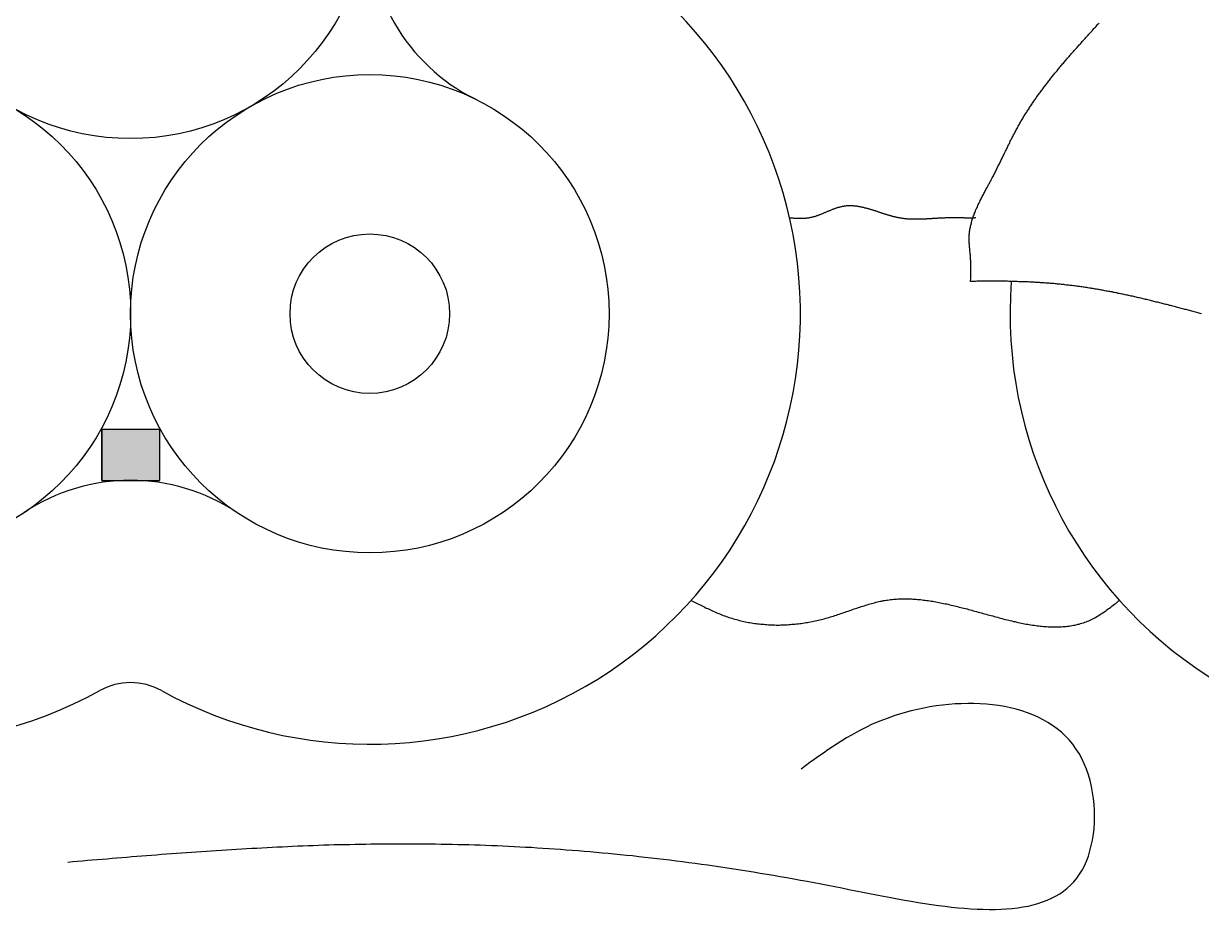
# Model space of a CAD drawing. Extents: x 443 to 1217, y -1921 to -677.
# Drawn here: x 685.7 to 697.69, y -760.55 to -751.54 of the extents above; entities that cross this region are included whole.
import ezdxf

# ---------------------------------------------------------------- set-up
doc = ezdxf.new("R2010")
doc.units = 0
doc.header["$MEASUREMENT"] = 0
for name, color, linetype in [('1', 7, 'CONTINUOUS'), ('3', 8, 'CONTINUOUS'), ('5', 7, 'CONTINUOUS')]:
    doc.layers.add(name, color=color, linetype=linetype)

msp = doc.modelspace()

# ---------------------------------------------------------------- linework, layer by layer
at = {"layer": '1', "color": 7}
for p, q in [((693.962, -753.417), (693.968, -753.415)), ((693.968, -753.415), (693.974, -753.413)), ((693.974, -753.413), (693.981, -753.411)), ((693.981, -753.411), (693.987, -753.409)), ((693.987, -753.409), (693.994, -753.406)), ((693.994, -753.406), (693.999, -753.404)), ((693.999, -753.404), (694.006, -753.403)), ((694.006, -753.403), (694.013, -753.401)), ((694.013, -753.401), (694.019, -753.4)), ((694.019, -753.4), (694.026, -753.398)), ((694.026, -753.398), (694.031, -753.397)), ((694.031, -753.397), (694.038, -753.395)), ((694.038, -753.395), (694.044, -753.394)), ((694.044, -753.394), (694.051, -753.393)), ((694.051, -753.393), (694.057, -753.392)), ((694.057, -753.392), (694.063, -753.391)), ((694.063, -753.391), (694.069, -753.39)), ((694.069, -753.39), (694.076, -753.39)), ((694.076, -753.39), (694.082, -753.389)), ((694.082, -753.389), (694.089, -753.389)), ((694.089, -753.389), (694.095, -753.388)), ((694.095, -753.388), (694.102, -753.388)), ((694.102, -753.388), (694.108, -753.388)), ((694.108, -753.388), (694.114, -753.388)), ((694.114, -753.388), (694.12, -753.388)), ((694.12, -753.388), (694.127, -753.388)), ((694.127, -753.388), (694.133, -753.389)), ((694.133, -753.389), (694.14, -753.389)), ((694.14, -753.389), (694.147, -753.389)), ((694.147, -753.389), (694.153, -753.39)), ((694.153, -753.39), (694.16, -753.39)), ((694.16, -753.39), (694.166, -753.391)), ((694.166, -753.391), (694.173, -753.392)), ((694.173, -753.392), (694.179, -753.392)), ((694.179, -753.392), (694.186, -753.393)), ((694.186, -753.393), (694.192, -753.394)), ((694.192, -753.394), (694.198, -753.395)), ((694.198, -753.395), (694.204, -753.397)), ((694.204, -753.397), (694.211, -753.398)), ((694.211, -753.398), (694.217, -753.399)), ((694.217, -753.399), (694.224, -753.4)), ((694.224, -753.4), (694.23, -753.402)), ((694.23, -753.402), (694.237, -753.403)), ((694.237, -753.403), (694.244, -753.404)), ((694.244, -753.404), (694.25, -753.406)), ((694.25, -753.406), (694.257, -753.407)), ((694.257, -753.407), (694.263, -753.41)), ((694.263, -753.41), (694.27, -753.411)), ((694.27, -753.411), (694.276, -753.413)), ((694.276, -753.413), (694.283, -753.414)), ((694.283, -753.414), (694.289, -753.416)), ((694.289, -753.416), (694.296, -753.418)), ((693.499, -753.512), (693.506, -753.512)), ((693.506, -753.512), (693.513, -753.513)), ((693.513, -753.513), (693.52, -753.513)), ((693.52, -753.513), (693.526, -753.514)), ((693.526, -753.514), (693.533, -753.514)), ((693.533, -753.514), (693.541, -753.515)), ((693.541, -753.515), (693.547, -753.515)), ((693.547, -753.515), (693.554, -753.515)), ((693.554, -753.515), (693.56, -753.516)), ((693.56, -753.516), (693.567, -753.516)), ((693.567, -753.516), (693.574, -753.516)), ((693.574, -753.516), (693.581, -753.518)), ((693.581, -753.518), (693.587, -753.518)), ((693.587, -753.518), (693.594, -753.518)), ((693.594, -753.518), (693.601, -753.518)), ((693.601, -753.518), (693.607, -753.518)), ((693.607, -753.518), (693.615, -753.518)), ((693.615, -753.518), (693.621, -753.518)), ((693.621, -753.518), (693.628, -753.518)), ((693.628, -753.518), (693.634, -753.518)), ((693.634, -753.518), (693.641, -753.518)), ((693.641, -753.518), (693.647, -753.516)), ((693.647, -753.516), (693.654, -753.516)), ((693.654, -753.516), (693.662, -753.516)), ((693.662, -753.516), (693.668, -753.515)), ((693.668, -753.515), (693.675, -753.514)), ((693.675, -753.514), (693.681, -753.514)), ((693.681, -753.514), (693.688, -753.513)), ((693.688, -753.513), (693.694, -753.512)), ((693.694, -753.512), (693.701, -753.511)), ((693.701, -753.511), (693.707, -753.51)), ((693.707, -753.51), (693.714, -753.508)), ((693.714, -753.508), (693.72, -753.507)), ((693.72, -753.507), (693.727, -753.506)), ((693.727, -753.506), (693.734, -753.503)), ((693.734, -753.503), (693.74, -753.502)), ((693.74, -753.502), (693.747, -753.5)), ((693.747, -753.5), (693.753, -753.498)), ((693.753, -753.498), (693.759, -753.496)), ((693.759, -753.496), (693.765, -753.495)), ((693.765, -753.495), (693.772, -753.492)), ((693.772, -753.492), (693.778, -753.49)), ((693.778, -753.49), (693.785, -753.488)), ((693.785, -753.488), (693.791, -753.485)), ((693.791, -753.485), (693.798, -753.483)), ((693.798, -753.483), (693.804, -753.481)), ((693.804, -753.481), (693.811, -753.478)), ((693.811, -753.478), (693.816, -753.476)), ((693.816, -753.476), (693.823, -753.473)), ((693.823, -753.473), (693.829, -753.471)), ((693.829, -753.471), (693.836, -753.469)), ((693.836, -753.469), (693.843, -753.465)), ((693.843, -753.465), (693.848, -753.463)), ((693.848, -753.463), (693.854, -753.46)), ((693.854, -753.46), (693.861, -753.458)), ((693.861, -753.458), (693.868, -753.454)), ((693.868, -753.454), (693.874, -753.452)), ((693.874, -753.452), (693.88, -753.45)), ((693.88, -753.45), (693.886, -753.447)), ((693.886, -753.447), (693.893, -753.445)), ((693.893, -753.445), (693.899, -753.441)), ((693.899, -753.441), (693.906, -753.439)), ((693.906, -753.439), (693.911, -753.437)), ((693.911, -753.437), (693.918, -753.434)), ((693.918, -753.434), (693.924, -753.431)), ((693.924, -753.431), (693.931, -753.429)), ((693.931, -753.429), (693.937, -753.426)), ((693.937, -753.426), (693.943, -753.424)), ((693.943, -753.424), (693.949, -753.422)), ((693.949, -753.422), (693.956, -753.419)), ((693.956, -753.419), (693.962, -753.417)), ((694.296, -753.418), (694.302, -753.419)), ((694.302, -753.419), (694.309, -753.422)), ((694.309, -753.422), (694.315, -753.424)), ((694.315, -753.424), (694.322, -753.426)), ((694.322, -753.426), (694.33, -753.428)), ((694.33, -753.428), (694.336, -753.43)), ((694.336, -753.43), (694.343, -753.431)), ((694.343, -753.431), (694.349, -753.434)), ((694.349, -753.434), (694.356, -753.436)), ((694.356, -753.436), (694.362, -753.438)), ((694.362, -753.438), (694.369, -753.44)), ((694.369, -753.44), (694.375, -753.442)), ((694.375, -753.442), (694.382, -753.445)), ((694.382, -753.445), (694.389, -753.447)), ((694.389, -753.447), (694.395, -753.449)), ((694.395, -753.449), (694.402, -753.451)), ((694.402, -753.451), (694.408, -753.453)), ((694.408, -753.453), (694.415, -753.455)), ((694.415, -753.455), (694.421, -753.458)), ((694.421, -753.458), (694.429, -753.46)), ((694.429, -753.46), (694.435, -753.462)), ((694.435, -753.462), (694.442, -753.464)), ((694.442, -753.464), (694.448, -753.466)), ((694.448, -753.466), (694.455, -753.469)), ((694.455, -753.469), (694.462, -753.471)), ((694.462, -753.471), (694.468, -753.473)), ((694.468, -753.473), (694.475, -753.475)), ((694.475, -753.475), (694.481, -753.477)), ((694.481, -753.477), (694.488, -753.479)), ((694.488, -753.479), (694.495, -753.482)), ((694.495, -753.482), (694.502, -753.483)), ((694.502, -753.483), (694.508, -753.485)), ((694.508, -753.485), (694.515, -753.487)), ((694.515, -753.487), (694.521, -753.489)), ((694.521, -753.489), (694.528, -753.491)), ((694.528, -753.491), (694.535, -753.492)), ((694.535, -753.492), (694.541, -753.495)), ((694.541, -753.495), (694.549, -753.497)), ((694.549, -753.497), (694.555, -753.498)), ((694.555, -753.498), (694.562, -753.5)), ((694.562, -753.5), (694.568, -753.501)), ((694.568, -753.501), (694.575, -753.503)), ((694.575, -753.503), (694.581, -753.504)), ((694.581, -753.504), (694.588, -753.506)), ((694.588, -753.506), (694.594, -753.508)), ((694.594, -753.508), (694.602, -753.509)), ((694.602, -753.509), (694.609, -753.51)), ((694.609, -753.51), (694.615, -753.511)), ((694.615, -753.511), (694.622, -753.512)), ((694.622, -753.512), (694.628, -753.513)), ((694.628, -753.513), (694.635, -753.514)), ((694.635, -753.514), (694.641, -753.515)), ((694.641, -753.515), (694.649, -753.516)), ((694.649, -753.516), (694.656, -753.518)), ((694.656, -753.518), (694.662, -753.519)), ((694.662, -753.519), (694.669, -753.519)), ((694.669, -753.519), (694.675, -753.52)), ((694.675, -753.52), (694.682, -753.521)), ((694.682, -753.521), (694.688, -753.521)), ((694.688, -753.521), (694.696, -753.522)), ((694.696, -753.522), (694.702, -753.522)), ((694.702, -753.522), (694.709, -753.523)), ((694.709, -753.523), (694.715, -753.523)), ((694.715, -753.523), (694.722, -753.523)), ((694.722, -753.523), (694.729, -753.524)), ((694.729, -753.524), (694.736, -753.524)), ((694.736, -753.524), (694.743, -753.524)), ((694.743, -753.524), (694.749, -753.524)), ((694.749, -753.524), (694.756, -753.525)), ((694.756, -753.525), (694.762, -753.525)), ((694.762, -753.525), (694.769, -753.525)), ((694.769, -753.525), (694.775, -753.525)), ((694.775, -753.525), (694.783, -753.525)), ((694.783, -753.525), (694.79, -753.525)), ((694.79, -753.525), (694.796, -753.525)), ((694.796, -753.525), (694.803, -753.525)), ((694.803, -753.525), (694.809, -753.525)), ((694.809, -753.525), (694.816, -753.524)), ((694.816, -753.524), (694.823, -753.524)), ((694.823, -753.524), (694.83, -753.524)), ((694.83, -753.524), (694.836, -753.524)), ((694.836, -753.524), (694.843, -753.524)), ((694.843, -753.524), (694.85, -753.524)), ((694.85, -753.524), (694.856, -753.523)), ((694.856, -753.523), (694.863, -753.523)), ((694.863, -753.523), (694.87, -753.523)), ((694.87, -753.523), (694.877, -753.522)), ((694.877, -753.522), (694.883, -753.522)), ((694.883, -753.522), (694.89, -753.522)), ((694.89, -753.522), (694.896, -753.522)), ((694.896, -753.522), (694.903, -753.521)), ((694.903, -753.521), (694.911, -753.521)), ((694.911, -753.521), (694.917, -753.52)), ((694.917, -753.52), (694.924, -753.52)), ((694.924, -753.52), (694.93, -753.52)), ((694.93, -753.52), (694.937, -753.519)), ((694.937, -753.519), (694.943, -753.519)), ((694.943, -753.519), (694.951, -753.519)), ((694.951, -753.519), (694.957, -753.518)), ((694.957, -753.518), (694.964, -753.518)), ((694.964, -753.518), (694.97, -753.516)), ((694.97, -753.516), (694.977, -753.516)), ((694.977, -753.516), (694.984, -753.516)), ((694.984, -753.516), (694.991, -753.515)), ((694.991, -753.515), (694.998, -753.515)), ((694.998, -753.515), (695.004, -753.515)), ((695.004, -753.515), (695.011, -753.514)), ((695.011, -753.514), (695.017, -753.514)), ((695.017, -753.514), (695.024, -753.514)), ((695.024, -753.514), (695.032, -753.513)), ((695.032, -753.513), (695.038, -753.513)), ((695.038, -753.513), (695.045, -753.513)), ((695.045, -753.513), (695.051, -753.512)), ((695.051, -753.512), (695.058, -753.512)), ((695.058, -753.512), (695.064, -753.512)), ((695.064, -753.512), (695.071, -753.512)), ((695.071, -753.512), (695.078, -753.512)), ((695.078, -753.512), (695.085, -753.511)), ((695.085, -753.511), (695.091, -753.511)), ((695.091, -753.511), (695.098, -753.511)), ((695.098, -753.511), (695.105, -753.511)), ((695.105, -753.511), (695.111, -753.511)), ((695.111, -753.511), (695.119, -753.511)), ((695.119, -753.511), (695.125, -753.511)), ((695.125, -753.511), (695.132, -753.511)), ((695.132, -753.511), (695.138, -753.511)), ((695.138, -753.511), (695.145, -753.511)), ((695.145, -753.511), (695.151, -753.511)), ((695.151, -753.511), (695.159, -753.511)), ((695.159, -753.511), (695.166, -753.511)), ((695.166, -753.511), (695.172, -753.511)), ((695.172, -753.511), (695.179, -753.511)), ((695.179, -753.511), (695.185, -753.511)), ((695.185, -753.511), (695.192, -753.511)), ((695.192, -753.511), (695.198, -753.511)), ((695.198, -753.511), (695.206, -753.511)), ((695.206, -753.511), (695.212, -753.511)), ((695.212, -753.511), (695.219, -753.511)), ((695.219, -753.511), (695.225, -753.511)), ((695.225, -753.511), (695.232, -753.511)), ((695.232, -753.511), (695.239, -753.511)), ((695.239, -753.511), (695.246, -753.511)), ((695.246, -753.511), (695.253, -753.511)), ((695.253, -753.511), (695.259, -753.511)), ((695.259, -753.511), (695.266, -753.511)), ((695.266, -753.511), (695.272, -753.511)), ((695.272, -753.511), (695.279, -753.512)), ((695.279, -753.512), (695.287, -753.512)), ((695.287, -753.512), (695.293, -753.512)), ((695.293, -753.512), (695.3, -753.512)), ((695.3, -753.512), (695.306, -753.512)), ((695.306, -753.512), (695.313, -753.512)), ((695.313, -753.512), (695.319, -753.512)), ((695.319, -753.512), (695.326, -753.512)), ((695.326, -753.512), (695.333, -753.512)), ((695.333, -753.512), (695.34, -753.512)), ((695.34, -753.512), (695.346, -753.512)), ((695.346, -753.512), (695.353, -753.512)), ((695.353, -753.512), (695.36, -753.512)), ((695.36, -753.512), (695.366, -753.512)), ((695.366, -753.512), (695.374, -753.512)), ((695.374, -753.512), (695.38, -753.512)), ((695.38, -753.512), (695.387, -753.511)), ((695.387, -753.511), (695.393, -753.511)), ((692.498, -757.407), (692.511, -757.415)), ((692.511, -757.415), (692.525, -757.421)), ((692.525, -757.421), (692.539, -757.429)), ((692.539, -757.429), (692.553, -757.435)), ((692.553, -757.435), (692.567, -757.443)), ((692.567, -757.443), (692.582, -757.45)), ((692.582, -757.45), (692.596, -757.457)), ((692.596, -757.457), (692.61, -757.464)), ((692.61, -757.464), (692.624, -757.471)), ((692.624, -757.471), (692.637, -757.478)), ((692.637, -757.478), (692.651, -757.485)), ((692.651, -757.485), (692.666, -757.491)), ((692.666, -757.491), (692.68, -757.498)), ((694.155, -757.495), (694.171, -757.491)), ((694.171, -757.491), (694.185, -757.486)), ((694.185, -757.486), (694.2, -757.48)), ((694.2, -757.48), (694.214, -757.476)), ((694.214, -757.476), (694.229, -757.47)), ((694.229, -757.47), (694.245, -757.466)), ((694.245, -757.466), (694.259, -757.462)), ((694.259, -757.462), (694.274, -757.456)), ((694.274, -757.456), (694.289, -757.452)), ((694.289, -757.452), (694.304, -757.447)), ((694.304, -757.447), (694.319, -757.443)), ((694.319, -757.443), (694.333, -757.439)), ((694.333, -757.439), (694.348, -757.435)), ((694.348, -757.435), (694.363, -757.431)), ((694.363, -757.431), (694.378, -757.427)), ((694.378, -757.427), (694.393, -757.423)), ((694.393, -757.423), (694.408, -757.42)), ((694.408, -757.42), (694.422, -757.417)), ((694.422, -757.417), (694.438, -757.414)), ((694.438, -757.414), (694.453, -757.41)), ((694.453, -757.41), (694.467, -757.408)), ((694.467, -757.408), (694.482, -757.406)), ((694.482, -757.406), (694.497, -757.404)), ((694.497, -757.404), (694.513, -757.402)), ((694.513, -757.402), (694.527, -757.4)), ((694.527, -757.4), (694.542, -757.397)), ((694.542, -757.397), (694.557, -757.396)), ((694.557, -757.396), (694.573, -757.395)), ((694.573, -757.395), (694.588, -757.394)), ((694.588, -757.394), (694.603, -757.393)), ((694.603, -757.393), (694.617, -757.392)), ((694.617, -757.392), (694.633, -757.392)), ((694.633, -757.392), (694.648, -757.392)), ((694.648, -757.392), (694.663, -757.391)), ((694.663, -757.391), (694.678, -757.391)), ((694.678, -757.391), (694.694, -757.392)), ((694.694, -757.392), (694.709, -757.392)), ((694.709, -757.392), (694.724, -757.392)), ((694.724, -757.392), (694.739, -757.393)), ((694.739, -757.393), (694.755, -757.394)), ((694.755, -757.394), (694.77, -757.395)), ((694.77, -757.395), (694.786, -757.396)), ((694.786, -757.396), (694.802, -757.397)), ((694.802, -757.397), (694.817, -757.398)), ((694.817, -757.398), (694.832, -757.4)), ((694.832, -757.4), (694.847, -757.402)), ((694.847, -757.402), (694.863, -757.404)), ((694.863, -757.404), (694.879, -757.405)), ((694.879, -757.405), (694.894, -757.407)), ((694.894, -757.407), (694.909, -757.409)), ((694.909, -757.409), (694.925, -757.412)), ((694.925, -757.412), (694.941, -757.415)), ((694.941, -757.415), (694.956, -757.417)), ((694.956, -757.417), (694.972, -757.419)), ((694.972, -757.419), (694.988, -757.422)), ((694.988, -757.422), (695.003, -757.425)), ((695.003, -757.425), (695.018, -757.428)), ((695.018, -757.428), (695.035, -757.431)), ((695.035, -757.431), (695.05, -757.434)), ((695.05, -757.434), (695.066, -757.438)), ((695.066, -757.438), (695.082, -757.441)), ((695.082, -757.441), (695.098, -757.444)), ((695.098, -757.444), (695.113, -757.447)), ((695.113, -757.447), (695.13, -757.452)), ((695.13, -757.452), (695.145, -757.455)), ((695.145, -757.455), (695.161, -757.458)), ((695.161, -757.458), (695.178, -757.463)), ((695.178, -757.463), (695.193, -757.466)), ((695.193, -757.466), (695.209, -757.47)), ((695.209, -757.47), (695.224, -757.475)), ((695.224, -757.475), (695.241, -757.479)), ((695.241, -757.479), (695.257, -757.482)), ((695.257, -757.482), (695.273, -757.487)), ((695.273, -757.487), (695.289, -757.491)), ((695.289, -757.491), (695.305, -757.495)), ((696.741, -757.495), (696.755, -757.486)), ((696.755, -757.486), (696.768, -757.477)), ((696.768, -757.477), (696.78, -757.467)), ((696.78, -757.467), (696.793, -757.457)), ((696.793, -757.457), (696.806, -757.447)), ((696.806, -757.447), (696.818, -757.438)), ((696.818, -757.438), (696.831, -757.428)), ((696.831, -757.428), (696.843, -757.417)), ((696.843, -757.417), (696.856, -757.407)), ((692.68, -757.498), (692.695, -757.504)), ((692.695, -757.504), (692.709, -757.511)), ((692.709, -757.511), (692.723, -757.517)), ((692.723, -757.517), (692.737, -757.524)), ((692.737, -757.524), (692.752, -757.53)), ((692.752, -757.53), (692.766, -757.536)), ((692.766, -757.536), (692.78, -757.542)), ((692.78, -757.542), (692.795, -757.548)), ((692.795, -757.548), (692.809, -757.553)), ((692.809, -757.553), (692.824, -757.56)), ((692.824, -757.56), (692.839, -757.565)), ((692.839, -757.565), (692.853, -757.57)), ((692.853, -757.57), (692.868, -757.575)), ((692.868, -757.575), (692.882, -757.58)), ((692.882, -757.58), (692.898, -757.585)), ((692.898, -757.585), (692.913, -757.59)), ((692.913, -757.59), (692.927, -757.595)), ((692.927, -757.595), (692.942, -757.599)), ((692.942, -757.599), (692.958, -757.603)), ((692.958, -757.603), (692.973, -757.607)), ((692.973, -757.607), (692.988, -757.611)), ((692.988, -757.611), (693.003, -757.614)), ((693.775, -757.613), (693.79, -757.61)), ((693.79, -757.61), (693.807, -757.605)), ((693.807, -757.605), (693.822, -757.602)), ((693.822, -757.602), (693.837, -757.598)), ((693.837, -757.598), (693.852, -757.594)), ((693.852, -757.594), (693.869, -757.59)), ((693.869, -757.59), (693.884, -757.586)), ((693.884, -757.586), (693.899, -757.582)), ((693.899, -757.582), (693.914, -757.576)), ((693.914, -757.576), (693.93, -757.572)), ((693.93, -757.572), (693.945, -757.567)), ((693.945, -757.567), (693.96, -757.562)), ((693.96, -757.562), (693.975, -757.558)), ((693.975, -757.558), (693.991, -757.552)), ((693.991, -757.552), (694.005, -757.548)), ((694.005, -757.548), (694.02, -757.542)), ((694.02, -757.542), (694.035, -757.537)), ((694.035, -757.537), (694.051, -757.532)), ((694.051, -757.532), (694.066, -757.527)), ((694.066, -757.527), (694.08, -757.522)), ((694.08, -757.522), (694.095, -757.516)), ((694.095, -757.516), (694.111, -757.512)), ((694.111, -757.512), (694.126, -757.506)), ((694.126, -757.506), (694.14, -757.501)), ((694.14, -757.501), (694.155, -757.495)), ((695.305, -757.495), (695.321, -757.5)), ((695.321, -757.5), (695.338, -757.504)), ((695.338, -757.504), (695.354, -757.508)), ((695.354, -757.508), (695.369, -757.513)), ((695.369, -757.513), (695.386, -757.517)), ((695.386, -757.517), (695.402, -757.522)), ((695.402, -757.522), (695.418, -757.526)), ((695.418, -757.526), (695.435, -757.53)), ((695.435, -757.53), (695.451, -757.535)), ((695.451, -757.535), (695.467, -757.54)), ((695.467, -757.54), (695.484, -757.544)), ((695.484, -757.544), (695.5, -757.549)), ((695.5, -757.549), (695.516, -757.553)), ((695.516, -757.553), (695.533, -757.558)), ((695.533, -757.558), (695.549, -757.562)), ((695.549, -757.562), (695.566, -757.566)), ((695.566, -757.566), (695.582, -757.571)), ((695.582, -757.571), (695.598, -757.575)), ((695.598, -757.575), (695.615, -757.579)), ((695.615, -757.579), (695.631, -757.584)), ((695.631, -757.584), (695.647, -757.588)), ((695.647, -757.588), (695.664, -757.592)), ((695.664, -757.592), (695.68, -757.597)), ((695.68, -757.597), (695.696, -757.601)), ((695.696, -757.601), (695.713, -757.605)), ((695.713, -757.605), (695.729, -757.609)), ((695.729, -757.609), (695.745, -757.613)), ((696.544, -757.614), (696.558, -757.608)), ((696.558, -757.608), (696.571, -757.601)), ((696.571, -757.601), (696.586, -757.595)), ((696.586, -757.595), (696.599, -757.588)), ((696.599, -757.588), (696.612, -757.58)), ((696.612, -757.58), (696.625, -757.573)), ((696.625, -757.573), (696.638, -757.565)), ((696.638, -757.565), (696.651, -757.558)), ((696.651, -757.558), (696.664, -757.549)), ((696.664, -757.549), (696.677, -757.54)), ((696.677, -757.54), (696.69, -757.532)), ((696.69, -757.532), (696.703, -757.523)), ((696.703, -757.523), (696.716, -757.514)), ((696.716, -757.514), (696.729, -757.505)), ((696.729, -757.505), (696.741, -757.495)), ((693.003, -757.614), (693.019, -757.619)), ((693.019, -757.619), (693.034, -757.622)), ((693.034, -757.622), (693.049, -757.625)), ((693.049, -757.625), (693.064, -757.628)), ((693.064, -757.628), (693.08, -757.631)), ((693.08, -757.631), (693.095, -757.634)), ((693.095, -757.634), (693.111, -757.636)), ((693.111, -757.636), (693.126, -757.638)), ((693.126, -757.638), (693.142, -757.641)), ((693.142, -757.641), (693.158, -757.644)), ((693.158, -757.644), (693.173, -757.645)), ((693.173, -757.645), (693.189, -757.647)), ((693.189, -757.647), (693.205, -757.649)), ((693.205, -757.649), (693.22, -757.65)), ((693.22, -757.65), (693.237, -757.651)), ((693.237, -757.651), (693.252, -757.652)), ((693.252, -757.652), (693.268, -757.653)), ((693.268, -757.653), (693.283, -757.655)), ((693.283, -757.655), (693.3, -757.656)), ((693.3, -757.656), (693.315, -757.657)), ((693.315, -757.657), (693.331, -757.657)), ((693.331, -757.657), (693.347, -757.657)), ((693.347, -757.657), (693.363, -757.658)), ((693.363, -757.658), (693.379, -757.658)), ((693.379, -757.658), (693.395, -757.658)), ((693.395, -757.658), (693.411, -757.657)), ((693.411, -757.657), (693.426, -757.657)), ((693.426, -757.657), (693.443, -757.657)), ((693.443, -757.657), (693.459, -757.656)), ((693.459, -757.656), (693.474, -757.655)), ((693.474, -757.655), (693.49, -757.653)), ((693.49, -757.653), (693.506, -757.652)), ((693.506, -757.652), (693.522, -757.651)), ((693.522, -757.651), (693.538, -757.65)), ((693.538, -757.65), (693.554, -757.649)), ((693.554, -757.649), (693.57, -757.647)), ((693.57, -757.647), (693.585, -757.645)), ((693.585, -757.645), (693.602, -757.644)), ((693.602, -757.644), (693.618, -757.641)), ((693.618, -757.641), (693.633, -757.639)), ((693.633, -757.639), (693.65, -757.637)), ((693.65, -757.637), (693.665, -757.634)), ((693.665, -757.634), (693.681, -757.632)), ((693.681, -757.632), (693.696, -757.628)), ((693.696, -757.628), (693.713, -757.626)), ((693.713, -757.626), (693.728, -757.623)), ((693.728, -757.623), (693.743, -757.62)), ((693.743, -757.62), (693.76, -757.616)), ((693.76, -757.616), (693.775, -757.613)), ((695.745, -757.613), (695.762, -757.616)), ((695.762, -757.616), (695.778, -757.621)), ((695.778, -757.621), (695.794, -757.624)), ((695.794, -757.624), (695.811, -757.628)), ((695.811, -757.628), (695.827, -757.632)), ((695.827, -757.632), (695.842, -757.635)), ((695.842, -757.635), (695.859, -757.638)), ((695.859, -757.638), (695.875, -757.641)), ((695.875, -757.641), (695.891, -757.645)), ((695.891, -757.645), (695.908, -757.648)), ((695.908, -757.648), (695.924, -757.65)), ((695.924, -757.65), (695.939, -757.653)), ((695.939, -757.653), (695.956, -757.656)), ((695.956, -757.656), (695.972, -757.659)), ((695.972, -757.659), (695.987, -757.661)), ((695.987, -757.661), (696.004, -757.663)), ((696.004, -757.663), (696.02, -757.665)), ((696.02, -757.665), (696.035, -757.668)), ((696.035, -757.668), (696.052, -757.669)), ((696.052, -757.669), (696.067, -757.671)), ((696.067, -757.671), (696.083, -757.672)), ((696.083, -757.672), (696.098, -757.673)), ((696.098, -757.673), (696.115, -757.674)), ((696.115, -757.674), (696.13, -757.675)), ((696.13, -757.675), (696.145, -757.676)), ((696.145, -757.676), (696.162, -757.676)), ((696.162, -757.676), (696.177, -757.677)), ((696.177, -757.677), (696.192, -757.677)), ((696.192, -757.677), (696.207, -757.677)), ((696.207, -757.677), (696.223, -757.677)), ((696.223, -757.677), (696.238, -757.677)), ((696.238, -757.677), (696.253, -757.676)), ((696.253, -757.676), (696.268, -757.675)), ((696.268, -757.675), (696.284, -757.674)), ((696.284, -757.674), (696.299, -757.673)), ((696.299, -757.673), (696.314, -757.672)), ((696.314, -757.672), (696.328, -757.67)), ((696.328, -757.67), (696.344, -757.669)), ((696.344, -757.669), (696.359, -757.667)), ((696.359, -757.667), (696.373, -757.663)), ((696.373, -757.663), (696.388, -757.661)), ((696.388, -757.661), (696.403, -757.658)), ((696.403, -757.658), (696.417, -757.655)), ((696.417, -757.655), (696.432, -757.651)), ((696.432, -757.651), (696.446, -757.648)), ((696.446, -757.648), (696.46, -757.644)), ((696.46, -757.644), (696.474, -757.639)), ((696.474, -757.639), (696.489, -757.635)), ((696.489, -757.635), (696.503, -757.629)), ((696.503, -757.629), (696.517, -757.625)), ((696.517, -757.625), (696.53, -757.62)), ((696.53, -757.62), (696.544, -757.614)), ((694.617, -758.566), (694.559, -758.584)), ((694.677, -758.547), (694.617, -758.566)), ((694.738, -758.532), (694.677, -758.547)), ((694.8, -758.517), (694.738, -758.532)), ((694.864, -758.504), (694.8, -758.517)), ((694.927, -758.492), (694.864, -758.504)), ((694.99, -758.482), (694.927, -758.492)), ((695.054, -758.474), (694.99, -758.482)), ((695.119, -758.466), (695.054, -758.474)), ((695.183, -758.462), (695.119, -758.466)), ((695.247, -758.459), (695.183, -758.462)), ((695.312, -758.458), (695.247, -758.459)), ((695.375, -758.458), (695.312, -758.458)), ((695.439, -758.46), (695.375, -758.458)), ((695.502, -758.464), (695.439, -758.46)), ((695.564, -758.471), (695.502, -758.464)), ((695.627, -758.478), (695.564, -758.471)), ((695.686, -758.489), (695.627, -758.478)), ((695.746, -758.501), (695.686, -758.489)), ((695.805, -758.515), (695.746, -758.501)), ((695.863, -758.533), (695.805, -758.515)), ((695.92, -758.551), (695.863, -758.533)), ((695.974, -758.572), (695.92, -758.551)), ((694.334, -758.672), (694.282, -758.697)), ((694.389, -758.648), (694.334, -758.672)), ((694.444, -758.626), (694.389, -758.648)), ((694.501, -758.605), (694.444, -758.626)), ((694.559, -758.584), (694.501, -758.605)), ((696.028, -758.596), (695.974, -758.572)), ((696.079, -758.622), (696.028, -758.596)), ((696.128, -758.65), (696.079, -758.622)), ((696.176, -758.681), (696.128, -758.65)), ((696.222, -758.714), (696.176, -758.681)), ((694.079, -758.808), (694.031, -758.837)), ((694.128, -758.779), (694.079, -758.808)), ((694.178, -758.751), (694.128, -758.779)), ((694.229, -758.724), (694.178, -758.751)), ((694.282, -758.697), (694.229, -758.724)), ((696.265, -758.75), (696.222, -758.714)), ((696.306, -758.788), (696.265, -758.75)), ((696.345, -758.828), (696.306, -758.788)), ((693.889, -758.93), (693.843, -758.961)), ((693.935, -758.898), (693.889, -758.93)), ((693.983, -758.868), (693.935, -758.898)), ((694.031, -758.837), (693.983, -758.868)), ((696.381, -758.872), (696.345, -758.828)), ((696.414, -758.918), (696.381, -758.872)), ((696.445, -758.967), (696.414, -758.918)), ((693.751, -759.026), (693.706, -759.058)), ((693.797, -758.993), (693.751, -759.026)), ((693.843, -758.961), (693.797, -758.993)), ((696.473, -759.018), (696.445, -758.967)), ((696.498, -759.071), (696.473, -759.018)), ((693.661, -759.091), (693.616, -759.124)), ((693.706, -759.058), (693.661, -759.091)), ((696.52, -759.127), (696.498, -759.071)), ((696.54, -759.184), (696.52, -759.127)), ((696.557, -759.242), (696.54, -759.184)), ((696.571, -759.301), (696.557, -759.242)), ((696.582, -759.362), (696.571, -759.301)), ((696.591, -759.423), (696.582, -759.362)), ((696.598, -759.485), (696.591, -759.423)), ((696.602, -759.546), (696.598, -759.485)), ((696.601, -759.67), (696.603, -759.609)), ((696.603, -759.609), (696.602, -759.546)), ((696.591, -759.788), (696.598, -759.73)), ((696.598, -759.73), (696.601, -759.67)), ((689.023, -759.891), (689.077, -759.89)), ((689.077, -759.89), (689.13, -759.889)), ((689.13, -759.889), (689.185, -759.888)), ((689.185, -759.888), (689.238, -759.886)), ((689.238, -759.886), (689.292, -759.885)), ((689.292, -759.885), (689.347, -759.885)), ((689.347, -759.885), (689.401, -759.884)), ((689.401, -759.884), (689.456, -759.884)), ((689.456, -759.884), (689.51, -759.884)), ((689.51, -759.884), (689.565, -759.884)), ((689.565, -759.884), (689.621, -759.884)), ((689.621, -759.884), (689.675, -759.884)), ((689.675, -759.884), (689.731, -759.884)), ((689.731, -759.884), (689.786, -759.885)), ((689.786, -759.885), (689.842, -759.885)), ((689.842, -759.885), (689.897, -759.886)), ((689.897, -759.886), (689.953, -759.888)), ((689.953, -759.888), (690.01, -759.889)), ((690.01, -759.889), (690.065, -759.89)), ((690.065, -759.89), (690.122, -759.891)), ((696.57, -759.903), (696.581, -759.847)), ((696.581, -759.847), (696.591, -759.788)), ((686.855, -760.012), (686.906, -760.009)), ((686.906, -760.009), (686.956, -760.004)), ((686.956, -760.004), (687.006, -760)), ((687.006, -760), (687.056, -759.997)), ((687.056, -759.997), (687.107, -759.992)), ((687.107, -759.992), (687.158, -759.989)), ((687.158, -759.989), (687.208, -759.985)), ((687.208, -759.985), (687.259, -759.981)), ((687.259, -759.981), (687.309, -759.977)), ((687.309, -759.977), (687.36, -759.974)), ((687.36, -759.974), (687.411, -759.969)), ((687.411, -759.969), (687.462, -759.966)), ((687.462, -759.966), (687.513, -759.963)), ((687.513, -759.963), (687.564, -759.96)), ((687.564, -759.96), (687.614, -759.956)), ((687.614, -759.956), (687.665, -759.952)), ((687.665, -759.952), (687.717, -759.949)), ((687.717, -759.949), (687.768, -759.945)), ((687.768, -759.945), (687.819, -759.942)), ((687.819, -759.942), (687.87, -759.94)), ((687.87, -759.94), (687.923, -759.937)), ((687.923, -759.937), (687.974, -759.933)), ((687.974, -759.933), (688.025, -759.93)), ((688.025, -759.93), (688.077, -759.928)), ((688.077, -759.928), (688.129, -759.925)), ((688.129, -759.925), (688.181, -759.922)), ((688.181, -759.922), (688.232, -759.919)), ((688.232, -759.919), (688.284, -759.917)), ((688.284, -759.917), (688.337, -759.915)), ((688.337, -759.915), (688.389, -759.912)), ((688.389, -759.912), (688.441, -759.909)), ((688.441, -759.909), (688.494, -759.907)), ((688.494, -759.907), (688.546, -759.905)), ((688.546, -759.905), (688.598, -759.903)), ((688.598, -759.903), (688.652, -759.902)), ((688.652, -759.902), (688.704, -759.9)), ((688.704, -759.9), (688.757, -759.897)), ((688.757, -759.897), (688.81, -759.896)), ((688.81, -759.896), (688.863, -759.894)), ((688.863, -759.894), (688.917, -759.893)), ((688.917, -759.893), (688.97, -759.892)), ((688.97, -759.892), (689.023, -759.891)), ((690.122, -759.891), (690.179, -759.892)), ((690.179, -759.892), (690.235, -759.894)), ((690.235, -759.894), (690.292, -759.895)), ((690.292, -759.895), (690.35, -759.897)), ((690.35, -759.897), (690.406, -759.9)), ((690.406, -759.9), (690.464, -759.902)), ((690.464, -759.902), (690.522, -759.904)), ((690.522, -759.904), (690.58, -759.906)), ((690.58, -759.906), (690.637, -759.909)), ((690.637, -759.909), (690.695, -759.912)), ((690.695, -759.912), (690.754, -759.915)), ((690.754, -759.915), (690.812, -759.918)), ((690.812, -759.918), (690.871, -759.921)), ((690.871, -759.921), (690.929, -759.925)), ((690.929, -759.925), (690.988, -759.929)), ((690.988, -759.929), (691.048, -759.932)), ((691.048, -759.932), (691.107, -759.937)), ((691.107, -759.937), (691.167, -759.941)), ((691.167, -759.941), (691.227, -759.945)), ((691.227, -759.945), (691.287, -759.95)), ((691.287, -759.95), (691.348, -759.955)), ((691.348, -759.955), (691.408, -759.96)), ((691.408, -759.96), (691.469, -759.965)), ((691.469, -759.965), (691.53, -759.97)), ((691.53, -759.97), (691.591, -759.976)), ((691.591, -759.976), (691.653, -759.981)), ((691.653, -759.981), (691.714, -759.988)), ((691.714, -759.988), (691.776, -759.993)), ((691.776, -759.993), (691.838, -760)), ((691.838, -760), (691.9, -760.006)), ((691.9, -760.006), (691.964, -760.013)), ((696.54, -760.011), (696.556, -759.958)), ((696.556, -759.958), (696.57, -759.903)), ((686.153, -760.071), (686.203, -760.066)), ((686.203, -760.066), (686.253, -760.062)), ((686.253, -760.062), (686.303, -760.058)), ((686.303, -760.058), (686.353, -760.053)), ((686.353, -760.053), (686.403, -760.049)), ((686.403, -760.049), (686.453, -760.046)), ((686.453, -760.046), (686.504, -760.041)), ((686.504, -760.041), (686.554, -760.037)), ((686.554, -760.037), (686.604, -760.033)), ((686.604, -760.033), (686.654, -760.028)), ((686.654, -760.028), (686.704, -760.024)), ((686.704, -760.024), (686.754, -760.021)), ((686.754, -760.021), (686.804, -760.016)), ((686.804, -760.016), (686.855, -760.012)), ((691.964, -760.013), (692.026, -760.021)), ((692.026, -760.021), (692.089, -760.027)), ((692.089, -760.027), (692.152, -760.035)), ((692.152, -760.035), (692.215, -760.042)), ((692.215, -760.042), (692.28, -760.05)), ((692.28, -760.05), (692.344, -760.058)), ((692.344, -760.058), (692.408, -760.066)), ((692.408, -760.066), (692.473, -760.075)), ((692.473, -760.075), (692.537, -760.084)), ((692.537, -760.084), (692.602, -760.092)), ((692.602, -760.092), (692.668, -760.101)), ((692.668, -760.101), (692.733, -760.111)), ((692.733, -760.111), (692.798, -760.121)), ((692.798, -760.121), (692.865, -760.131)), ((696.476, -760.154), (696.5, -760.109)), ((696.5, -760.109), (696.52, -760.061)), ((696.52, -760.061), (696.54, -760.011)), ((692.865, -760.131), (692.931, -760.14)), ((692.931, -760.14), (692.998, -760.15)), ((692.998, -760.15), (693.064, -760.161)), ((693.064, -760.161), (693.132, -760.172)), ((693.132, -760.172), (693.2, -760.183)), ((693.2, -760.183), (693.267, -760.194)), ((693.267, -760.194), (693.335, -760.206)), ((693.335, -760.206), (693.403, -760.217)), ((693.403, -760.217), (693.471, -760.229)), ((693.471, -760.229), (693.541, -760.242)), ((693.541, -760.242), (693.609, -760.254)), ((696.391, -760.272), (696.421, -760.235)), ((696.421, -760.235), (696.449, -760.196)), ((696.449, -760.196), (696.476, -760.154)), ((693.609, -760.254), (693.679, -760.267)), ((693.679, -760.267), (693.749, -760.28)), ((693.749, -760.28), (693.819, -760.293)), ((693.819, -760.293), (693.888, -760.306)), ((693.888, -760.306), (693.959, -760.32)), ((693.959, -760.32), (694.03, -760.334)), ((694.03, -760.334), (694.101, -760.349)), ((694.101, -760.349), (694.172, -760.363)), ((694.172, -760.363), (694.244, -760.377)), ((696.248, -760.393), (696.287, -760.367)), ((696.287, -760.367), (696.324, -760.338)), ((696.324, -760.338), (696.358, -760.306)), ((696.358, -760.306), (696.391, -760.272)), ((694.244, -760.377), (694.314, -760.391)), ((694.314, -760.391), (694.385, -760.405)), ((694.385, -760.405), (694.456, -760.418)), ((694.456, -760.418), (694.528, -760.431)), ((694.528, -760.431), (694.598, -760.444)), ((694.598, -760.444), (694.669, -760.458)), ((694.669, -760.458), (694.738, -760.47)), ((694.738, -760.47), (694.808, -760.482)), ((694.808, -760.482), (694.877, -760.492)), ((696.027, -760.494), (696.074, -760.477)), ((696.074, -760.477), (696.12, -760.46)), ((696.12, -760.46), (696.165, -760.44)), ((696.165, -760.44), (696.207, -760.417)), ((696.207, -760.417), (696.248, -760.393)), ((694.877, -760.492), (694.945, -760.503)), ((694.945, -760.503), (695.014, -760.512)), ((695.014, -760.512), (695.082, -760.521)), ((695.082, -760.521), (695.148, -760.529)), ((695.148, -760.529), (695.215, -760.536)), ((695.215, -760.536), (695.279, -760.541)), ((695.279, -760.541), (695.343, -760.547)), ((695.343, -760.547), (695.408, -760.55)), ((695.408, -760.55), (695.47, -760.552)), ((695.47, -760.552), (695.531, -760.553)), ((695.531, -760.553), (695.592, -760.553)), ((695.592, -760.553), (695.651, -760.551)), ((695.651, -760.551), (695.708, -760.548)), ((695.708, -760.548), (695.765, -760.544)), ((695.765, -760.544), (695.821, -760.537)), ((695.821, -760.537), (695.874, -760.528)), ((695.874, -760.528), (695.926, -760.519)), ((695.926, -760.519), (695.977, -760.507)), ((695.977, -760.507), (696.027, -760.494))]:
    msp.add_line(p, q, dxfattribs=at)
at = {"layer": '3', "color": 3}
for p, q in [((696.567, -751.621), (696.575, -751.613)), ((696.575, -751.613), (696.582, -751.605)), ((696.582, -751.605), (696.589, -751.596)), ((696.589, -751.596), (696.596, -751.587)), ((696.596, -751.587), (696.604, -751.58)), ((696.604, -751.58), (696.612, -751.571)), ((696.612, -751.571), (696.619, -751.564)), ((696.619, -751.564), (696.626, -751.555)), ((696.626, -751.555), (696.634, -751.546)), ((696.634, -751.546), (696.641, -751.538)), ((696.641, -751.538), (696.649, -751.53)), ((696.455, -751.744), (696.462, -751.737)), ((696.462, -751.737), (696.47, -751.728)), ((696.47, -751.728), (696.478, -751.719)), ((696.478, -751.719), (696.485, -751.712)), ((696.485, -751.712), (696.492, -751.703)), ((696.492, -751.703), (696.5, -751.695)), ((696.5, -751.695), (696.507, -751.687)), ((696.507, -751.687), (696.515, -751.678)), ((696.515, -751.678), (696.522, -751.67)), ((696.522, -751.67), (696.53, -751.662)), ((696.53, -751.662), (696.538, -751.654)), ((696.538, -751.654), (696.544, -751.645)), ((696.544, -751.645), (696.552, -751.638)), ((696.552, -751.638), (696.559, -751.629)), ((696.559, -751.629), (696.567, -751.621)), ((696.351, -751.862), (696.359, -751.853)), ((696.359, -751.853), (696.365, -751.845)), ((696.365, -751.845), (696.373, -751.836)), ((696.373, -751.836), (696.381, -751.828)), ((696.381, -751.828), (696.388, -751.82)), ((696.388, -751.82), (696.396, -751.811)), ((696.396, -751.811), (696.403, -751.803)), ((696.403, -751.803), (696.41, -751.795)), ((696.41, -751.795), (696.418, -751.786)), ((696.418, -751.786), (696.425, -751.778)), ((696.425, -751.778), (696.433, -751.769)), ((696.433, -751.769), (696.44, -751.761)), ((696.44, -751.761), (696.447, -751.753)), ((696.447, -751.753), (696.455, -751.744)), ((696.25, -751.981), (696.256, -751.972)), ((696.256, -751.972), (696.264, -751.963)), ((696.264, -751.963), (696.271, -751.955)), ((696.271, -751.955), (696.278, -751.947)), ((696.278, -751.947), (696.286, -751.938)), ((696.286, -751.938), (696.292, -751.93)), ((696.292, -751.93), (696.3, -751.921)), ((696.3, -751.921), (696.308, -751.912)), ((696.308, -751.912), (696.314, -751.904)), ((696.314, -751.904), (696.322, -751.896)), ((696.322, -751.896), (696.329, -751.887)), ((696.329, -751.887), (696.337, -751.878)), ((696.337, -751.878), (696.344, -751.87)), ((696.344, -751.87), (696.351, -751.862)), ((696.151, -752.103), (696.157, -752.093)), ((696.157, -752.093), (696.165, -752.084)), ((696.165, -752.084), (696.171, -752.076)), ((696.171, -752.076), (696.178, -752.067)), ((696.178, -752.067), (696.186, -752.058)), ((696.186, -752.058), (696.192, -752.05)), ((696.192, -752.05), (696.2, -752.041)), ((696.2, -752.041), (696.206, -752.033)), ((696.206, -752.033), (696.214, -752.024)), ((696.214, -752.024), (696.221, -752.016)), ((696.221, -752.016), (696.228, -752.007)), ((696.228, -752.007), (696.235, -751.998)), ((696.235, -751.998), (696.242, -751.99)), ((696.242, -751.99), (696.25, -751.981)), ((696.056, -752.226), (696.062, -752.217)), ((696.062, -752.217), (696.069, -752.209)), ((696.069, -752.209), (696.076, -752.2)), ((696.076, -752.2), (696.082, -752.191)), ((696.082, -752.191), (696.09, -752.181)), ((696.09, -752.181), (696.096, -752.173)), ((696.096, -752.173), (696.103, -752.164)), ((696.103, -752.164), (696.109, -752.155)), ((696.109, -752.155), (696.116, -752.147)), ((696.116, -752.147), (696.124, -752.138)), ((696.124, -752.138), (696.13, -752.129)), ((696.13, -752.129), (696.137, -752.12)), ((696.137, -752.12), (696.144, -752.112)), ((696.144, -752.112), (696.151, -752.103)), ((695.972, -752.345), (695.979, -752.335)), ((695.979, -752.335), (695.985, -752.326)), ((695.985, -752.326), (695.992, -752.317)), ((695.992, -752.317), (695.997, -752.308)), ((695.997, -752.308), (696.004, -752.299)), ((696.004, -752.299), (696.01, -752.289)), ((696.01, -752.289), (696.017, -752.281)), ((696.017, -752.281), (696.023, -752.272)), ((696.023, -752.272), (696.03, -752.262)), ((696.03, -752.262), (696.036, -752.253)), ((696.036, -752.253), (696.043, -752.245)), ((696.043, -752.245), (696.049, -752.236)), ((696.049, -752.236), (696.056, -752.226)), ((695.895, -752.465), (695.9, -752.456)), ((695.9, -752.456), (695.906, -752.446)), ((695.906, -752.446), (695.912, -752.436)), ((695.912, -752.436), (695.918, -752.428)), ((695.918, -752.428), (695.924, -752.418)), ((695.924, -752.418), (695.93, -752.409)), ((695.93, -752.409), (695.936, -752.399)), ((695.936, -752.399), (695.942, -752.391)), ((695.942, -752.391), (695.948, -752.381)), ((695.948, -752.381), (695.954, -752.372)), ((695.954, -752.372), (695.96, -752.362)), ((695.96, -752.362), (695.967, -752.354)), ((695.967, -752.354), (695.972, -752.345)), ((695.827, -752.579), (695.833, -752.569)), ((695.833, -752.569), (695.838, -752.56)), ((695.838, -752.56), (695.843, -752.55)), ((695.843, -752.55), (695.849, -752.541)), ((695.849, -752.541), (695.854, -752.531)), ((695.854, -752.531), (695.86, -752.521)), ((695.86, -752.521), (695.865, -752.512)), ((695.865, -752.512), (695.872, -752.503)), ((695.872, -752.503), (695.877, -752.493)), ((695.877, -752.493), (695.883, -752.483)), ((695.883, -752.483), (695.888, -752.475)), ((695.888, -752.475), (695.895, -752.465)), ((695.761, -752.705), (695.766, -752.695)), ((695.766, -752.695), (695.77, -752.685)), ((695.77, -752.685), (695.776, -752.675)), ((695.776, -752.675), (695.78, -752.666)), ((695.78, -752.666), (695.786, -752.657)), ((695.786, -752.657), (695.791, -752.647)), ((695.791, -752.647), (695.795, -752.637)), ((695.795, -752.637), (695.801, -752.627)), ((695.801, -752.627), (695.806, -752.617)), ((695.806, -752.617), (695.812, -752.608)), ((695.812, -752.608), (695.817, -752.598)), ((695.817, -752.598), (695.822, -752.588)), ((695.822, -752.588), (695.827, -752.579)), ((695.702, -752.823), (695.706, -752.814)), ((695.706, -752.814), (695.712, -752.804)), ((695.712, -752.804), (695.716, -752.794)), ((695.716, -752.794), (695.721, -752.784)), ((695.721, -752.784), (695.726, -752.774)), ((695.726, -752.774), (695.731, -752.764)), ((695.731, -752.764), (695.736, -752.755)), ((695.736, -752.755), (695.741, -752.745)), ((695.741, -752.745), (695.745, -752.734)), ((695.745, -752.734), (695.751, -752.724)), ((695.751, -752.724), (695.755, -752.714)), ((695.755, -752.714), (695.761, -752.705)), ((695.644, -752.943), (695.648, -752.933)), ((695.648, -752.933), (695.654, -752.924)), ((695.654, -752.924), (695.658, -752.914)), ((695.658, -752.914), (695.663, -752.903)), ((695.663, -752.903), (695.668, -752.893)), ((695.668, -752.893), (695.672, -752.883)), ((695.672, -752.883), (695.678, -752.873)), ((695.678, -752.873), (695.682, -752.864)), ((695.682, -752.864), (695.688, -752.854)), ((695.688, -752.854), (695.692, -752.843)), ((695.692, -752.843), (695.697, -752.833)), ((695.697, -752.833), (695.702, -752.823)), ((695.583, -753.064), (695.588, -753.054)), ((695.588, -753.054), (695.594, -753.045)), ((695.594, -753.045), (695.598, -753.034)), ((695.598, -753.034), (695.604, -753.024)), ((695.604, -753.024), (695.609, -753.014)), ((695.609, -753.014), (695.613, -753.004)), ((695.613, -753.004), (695.619, -752.993)), ((695.619, -752.993), (695.623, -752.984)), ((695.623, -752.984), (695.629, -752.974)), ((695.629, -752.974), (695.634, -752.964)), ((695.634, -752.964), (695.639, -752.953)), ((695.639, -752.953), (695.644, -752.943)), ((695.52, -753.185), (695.525, -753.175)), ((695.525, -753.175), (695.531, -753.166)), ((695.531, -753.166), (695.536, -753.156)), ((695.536, -753.156), (695.542, -753.145)), ((695.542, -753.145), (695.547, -753.135)), ((695.547, -753.135), (695.551, -753.125)), ((695.551, -753.125), (695.557, -753.114)), ((695.557, -753.114), (695.562, -753.105)), ((695.562, -753.105), (695.568, -753.095)), ((695.568, -753.095), (695.573, -753.085)), ((695.573, -753.085), (695.579, -753.074)), ((695.579, -753.074), (695.583, -753.064)), ((695.46, -753.297), (695.465, -753.287)), ((695.465, -753.287), (695.471, -753.277)), ((695.471, -753.277), (695.476, -753.267)), ((695.476, -753.267), (695.482, -753.256)), ((695.482, -753.256), (695.487, -753.246)), ((695.487, -753.246), (695.493, -753.236)), ((695.493, -753.236), (695.498, -753.225)), ((695.498, -753.225), (695.503, -753.216)), ((695.503, -753.216), (695.509, -753.206)), ((695.509, -753.206), (695.514, -753.196)), ((695.514, -753.196), (695.52, -753.185)), ((695.401, -753.421), (695.405, -753.41)), ((695.405, -753.41), (695.41, -753.4)), ((695.41, -753.4), (695.414, -753.389)), ((695.414, -753.389), (695.419, -753.379)), ((695.419, -753.379), (695.424, -753.368)), ((695.424, -753.368), (695.429, -753.358)), ((695.429, -753.358), (695.434, -753.349)), ((695.434, -753.349), (695.439, -753.338)), ((695.439, -753.338), (695.445, -753.328)), ((695.445, -753.328), (695.449, -753.317)), ((695.449, -753.317), (695.454, -753.307)), ((695.454, -753.307), (695.46, -753.297)), ((695.354, -753.545), (695.357, -753.535)), ((695.357, -753.535), (695.361, -753.524)), ((695.361, -753.524), (695.364, -753.513)), ((695.364, -753.513), (695.368, -753.503)), ((695.368, -753.503), (695.372, -753.492)), ((695.372, -753.492), (695.376, -753.483)), ((695.376, -753.483), (695.379, -753.472)), ((695.379, -753.472), (695.384, -753.462)), ((695.384, -753.462), (695.388, -753.451)), ((695.388, -753.451), (695.391, -753.441)), ((695.391, -753.441), (695.396, -753.43)), ((695.396, -753.43), (695.401, -753.421)), ((695.33, -753.663), (695.331, -753.652)), ((695.331, -753.652), (695.333, -753.641)), ((695.333, -753.641), (695.334, -753.63)), ((695.334, -753.63), (695.337, -753.62)), ((695.337, -753.62), (695.339, -753.609)), ((695.339, -753.609), (695.341, -753.598)), ((695.341, -753.598), (695.343, -753.587)), ((695.343, -753.587), (695.346, -753.576)), ((695.346, -753.576), (695.349, -753.567)), ((695.349, -753.567), (695.352, -753.556)), ((695.352, -753.556), (695.354, -753.545)), ((695.327, -753.706), (695.328, -753.695)), ((695.327, -753.717), (695.327, -753.706)), ((695.327, -753.728), (695.327, -753.717)), ((695.327, -753.739), (695.327, -753.728)), ((695.327, -753.75), (695.327, -753.739)), ((695.328, -753.761), (695.327, -753.75)), ((695.328, -753.684), (695.329, -753.673)), ((695.328, -753.695), (695.328, -753.684)), ((695.328, -753.771), (695.328, -753.761)), ((695.329, -753.782), (695.328, -753.771)), ((695.329, -753.673), (695.33, -753.663)), ((695.329, -753.793), (695.329, -753.782)), ((695.33, -753.805), (695.329, -753.793)), ((695.331, -753.816), (695.33, -753.805)), ((695.332, -753.827), (695.331, -753.816)), ((695.333, -753.838), (695.332, -753.827)), ((695.334, -753.849), (695.333, -753.838)), ((695.336, -753.861), (695.334, -753.849)), ((695.337, -753.872), (695.336, -753.861)), ((695.338, -753.883), (695.337, -753.872)), ((695.339, -753.894), (695.338, -753.883)), ((695.34, -753.904), (695.339, -753.894)), ((695.341, -753.916), (695.34, -753.904)), ((695.342, -753.927), (695.341, -753.916)), ((695.342, -753.938), (695.342, -753.927)), ((695.343, -753.949), (695.342, -753.938)), ((695.343, -753.961), (695.343, -753.949)), ((695.344, -753.972), (695.343, -753.961)), ((695.344, -753.983), (695.344, -753.972)), ((695.344, -753.994), (695.344, -753.983)), ((695.345, -754.005), (695.344, -753.994)), ((695.345, -754.017), (695.345, -754.005)), ((695.343, -754.116), (695.344, -754.105)), ((695.343, -754.128), (695.343, -754.116)), ((695.343, -754.139), (695.343, -754.128)), ((695.344, -754.06), (695.345, -754.049)), ((695.344, -754.072), (695.344, -754.06)), ((695.344, -754.083), (695.344, -754.072)), ((695.344, -754.094), (695.344, -754.083)), ((695.344, -754.105), (695.344, -754.094)), ((695.345, -754.028), (695.345, -754.017)), ((695.345, -754.038), (695.345, -754.028)), ((695.345, -754.049), (695.345, -754.038)), ((695.342, -754.15), (695.343, -754.139)), ((695.342, -754.161), (695.342, -754.15)), ((695.354, -754.161), (695.342, -754.161)), ((695.367, -754.161), (695.354, -754.161)), ((695.379, -754.161), (695.367, -754.161)), ((695.392, -754.161), (695.379, -754.161)), ((695.404, -754.159), (695.392, -754.161)), ((695.417, -754.159), (695.404, -754.159)), ((695.429, -754.159), (695.417, -754.159)), ((695.442, -754.159), (695.429, -754.159)), ((695.454, -754.159), (695.442, -754.159)), ((695.466, -754.159), (695.454, -754.159)), ((695.479, -754.159), (695.466, -754.159)), ((695.491, -754.159), (695.479, -754.159)), ((695.504, -754.159), (695.491, -754.159)), ((695.516, -754.159), (695.504, -754.159)), ((695.53, -754.159), (695.516, -754.159)), ((695.542, -754.159), (695.53, -754.159)), ((695.554, -754.159), (695.542, -754.159)), ((695.567, -754.159), (695.554, -754.159)), ((695.579, -754.159), (695.567, -754.159)), ((695.592, -754.159), (695.579, -754.159)), ((695.604, -754.159), (695.592, -754.159)), ((695.617, -754.159), (695.604, -754.159)), ((695.629, -754.159), (695.617, -754.159)), ((695.642, -754.159), (695.629, -754.159)), ((695.654, -754.159), (695.642, -754.159)), ((695.666, -754.159), (695.654, -754.159)), ((695.679, -754.159), (695.666, -754.159)), ((695.691, -754.159), (695.679, -754.159)), ((695.704, -754.159), (695.691, -754.159)), ((695.716, -754.159), (695.704, -754.159)), ((695.729, -754.161), (695.716, -754.159)), ((695.741, -754.161), (695.729, -754.161)), ((695.753, -754.161), (695.741, -754.161)), ((695.766, -754.161), (695.753, -754.161)), ((695.778, -754.162), (695.766, -754.161)), ((695.791, -754.162), (695.778, -754.162)), ((695.803, -754.162), (695.791, -754.162)), ((695.816, -754.162), (695.803, -754.162)), ((695.828, -754.163), (695.816, -754.162)), ((695.841, -754.163), (695.828, -754.163)), ((695.853, -754.163), (695.841, -754.163)), ((695.865, -754.164), (695.853, -754.163)), ((695.878, -754.164), (695.865, -754.164)), ((695.89, -754.165), (695.878, -754.164)), ((695.903, -754.165), (695.89, -754.165)), ((695.915, -754.166), (695.903, -754.165)), ((695.928, -754.166), (695.915, -754.166)), ((695.94, -754.167), (695.928, -754.166)), ((695.954, -754.167), (695.94, -754.167)), ((695.965, -754.168), (695.954, -754.167)), ((695.977, -754.168), (695.965, -754.168)), ((695.991, -754.169), (695.977, -754.168)), ((696.003, -754.17), (695.991, -754.169)), ((696.016, -754.17), (696.003, -754.17)), ((696.028, -754.171), (696.016, -754.17)), ((696.041, -754.173), (696.028, -754.171)), ((696.053, -754.174), (696.041, -754.173)), ((696.065, -754.174), (696.053, -754.174)), ((696.078, -754.175), (696.065, -754.174)), ((696.09, -754.176), (696.078, -754.175)), ((696.103, -754.177), (696.09, -754.176)), ((696.115, -754.178), (696.103, -754.177)), ((696.128, -754.178), (696.115, -754.178)), ((696.14, -754.179), (696.128, -754.178)), ((696.152, -754.18), (696.14, -754.179)), ((696.165, -754.181), (696.152, -754.18)), ((696.177, -754.182), (696.165, -754.181)), ((696.19, -754.183), (696.177, -754.182)), ((696.202, -754.185), (696.19, -754.183)), ((696.214, -754.186), (696.202, -754.185)), ((696.227, -754.187), (696.214, -754.186)), ((696.239, -754.188), (696.227, -754.187)), ((696.251, -754.19), (696.239, -754.188)), ((696.264, -754.191), (696.251, -754.19)), ((696.276, -754.192), (696.264, -754.191)), ((696.289, -754.193), (696.276, -754.192)), ((696.301, -754.194), (696.289, -754.193)), ((696.313, -754.197), (696.301, -754.194)), ((696.326, -754.198), (696.313, -754.197)), ((696.338, -754.199), (696.326, -754.198)), ((696.35, -754.201), (696.338, -754.199)), ((696.363, -754.202), (696.35, -754.201)), ((696.375, -754.203), (696.363, -754.202)), ((696.388, -754.205), (696.375, -754.203)), ((696.4, -754.206), (696.388, -754.205)), ((696.412, -754.209), (696.4, -754.206)), ((696.425, -754.21), (696.412, -754.209)), ((696.437, -754.212), (696.425, -754.21)), ((696.449, -754.213), (696.437, -754.212)), ((696.462, -754.215), (696.449, -754.213)), ((696.474, -754.216), (696.462, -754.215)), ((696.486, -754.218), (696.474, -754.216)), ((696.498, -754.22), (696.486, -754.218)), ((696.511, -754.222), (696.498, -754.22)), ((696.523, -754.224), (696.511, -754.222)), ((696.535, -754.226), (696.523, -754.224)), ((696.549, -754.228), (696.535, -754.226)), ((696.561, -754.229), (696.549, -754.228)), ((696.573, -754.231), (696.561, -754.229)), ((696.585, -754.234), (696.573, -754.231)), ((696.598, -754.236), (696.585, -754.234)), ((696.61, -754.238), (696.598, -754.236)), ((696.622, -754.24), (696.61, -754.238)), ((696.635, -754.242), (696.622, -754.24)), ((696.647, -754.243), (696.635, -754.242)), ((696.659, -754.246), (696.647, -754.243)), ((696.671, -754.248), (696.659, -754.246)), ((696.684, -754.25), (696.671, -754.248)), ((696.696, -754.252), (696.684, -754.25)), ((696.708, -754.255), (696.696, -754.252)), ((696.72, -754.258), (696.708, -754.255)), ((696.732, -754.26), (696.72, -754.258)), ((696.745, -754.262), (696.732, -754.26)), ((696.757, -754.264), (696.745, -754.262)), ((696.769, -754.266), (696.757, -754.264)), ((696.781, -754.268), (696.769, -754.266)), ((696.794, -754.272), (696.781, -754.268)), ((696.806, -754.274), (696.794, -754.272)), ((696.818, -754.276), (696.806, -754.274)), ((696.83, -754.278), (696.818, -754.276)), ((696.842, -754.282), (696.83, -754.278)), ((696.855, -754.284), (696.842, -754.282)), ((696.867, -754.286), (696.855, -754.284)), ((696.879, -754.289), (696.867, -754.286)), ((696.891, -754.291), (696.879, -754.289)), ((696.903, -754.294), (696.891, -754.291)), ((696.915, -754.297), (696.903, -754.294)), ((696.928, -754.299), (696.915, -754.297)), ((696.94, -754.302), (696.928, -754.299)), ((696.952, -754.304), (696.94, -754.302)), ((696.964, -754.307), (696.952, -754.304)), ((696.976, -754.31), (696.964, -754.307)), ((696.989, -754.312), (696.976, -754.31)), ((697.001, -754.315), (696.989, -754.312)), ((697.013, -754.317), (697.001, -754.315)), ((697.025, -754.321), (697.013, -754.317)), ((697.037, -754.324), (697.025, -754.321)), ((697.049, -754.326), (697.037, -754.324)), ((697.061, -754.329), (697.049, -754.326)), ((697.074, -754.332), (697.061, -754.329)), ((697.086, -754.335), (697.074, -754.332)), ((697.098, -754.337), (697.086, -754.335)), ((697.11, -754.34), (697.098, -754.337)), ((697.122, -754.344), (697.11, -754.34)), ((697.134, -754.346), (697.122, -754.344)), ((697.146, -754.349), (697.134, -754.346)), ((697.159, -754.352), (697.146, -754.349)), ((697.171, -754.355), (697.159, -754.352)), ((697.183, -754.358), (697.171, -754.355)), ((697.195, -754.361), (697.183, -754.358)), ((697.207, -754.364), (697.195, -754.361)), ((697.219, -754.367), (697.207, -754.364)), ((697.231, -754.37), (697.219, -754.367)), ((697.243, -754.373), (697.231, -754.37)), ((697.256, -754.376), (697.243, -754.373)), ((697.268, -754.379), (697.256, -754.376)), ((697.28, -754.382), (697.268, -754.379)), ((697.292, -754.385), (697.28, -754.382)), ((697.304, -754.388), (697.292, -754.385)), ((697.316, -754.392), (697.304, -754.388)), ((697.328, -754.394), (697.316, -754.392)), ((697.34, -754.397), (697.328, -754.394)), ((697.352, -754.4), (697.34, -754.397)), ((697.365, -754.404), (697.352, -754.4)), ((697.377, -754.407), (697.365, -754.404)), ((697.389, -754.41), (697.377, -754.407)), ((697.401, -754.413), (697.389, -754.41)), ((697.413, -754.416), (697.401, -754.413)), ((697.425, -754.419), (697.413, -754.416)), ((697.437, -754.422), (697.425, -754.419)), ((697.449, -754.425), (697.437, -754.422)), ((697.461, -754.429), (697.449, -754.425)), ((697.473, -754.432), (697.461, -754.429)), ((697.486, -754.435), (697.473, -754.432)), ((697.498, -754.438), (697.486, -754.435)), ((697.51, -754.442), (697.498, -754.438)), ((697.522, -754.445), (697.51, -754.442)), ((697.534, -754.447), (697.522, -754.445)), ((697.546, -754.45), (697.534, -754.447)), ((697.558, -754.454), (697.546, -754.45)), ((697.57, -754.457), (697.558, -754.454)), ((697.582, -754.46), (697.57, -754.457)), ((697.594, -754.464), (697.582, -754.46)), ((697.606, -754.467), (697.594, -754.464)), ((697.618, -754.47), (697.606, -754.467)), ((697.631, -754.473), (697.618, -754.47)), ((697.643, -754.477), (697.631, -754.473)), ((697.655, -754.48), (697.643, -754.477)), ((697.667, -754.483), (697.655, -754.48)), ((697.679, -754.486), (697.667, -754.483)), ((697.691, -754.49), (697.679, -754.486))]:
    msp.add_line(p, q, dxfattribs=at)
at = {"layer": '3', "color": 3, "linetype": 'Continuous'}
for p, q in [((686.5, -755.666), (687.085, -755.666)), ((686.5, -756.186), (686.5, -755.666)), ((686.5, -755.666), (686.5, -756.186)), ((687.085, -755.666), (687.085, -756.186)), ((686.5, -756.186), (687.085, -756.186))]:
    msp.add_line(p, q, dxfattribs=at)
for centre, radius, start, end in [((689.227, -754.489), 4.383, 241.0615, 63.749), ((684.358, -754.489), 4.383, 175.6981, 298.9385), ((700.126, -754.489), 4.383, 175.6981, 298.9385), ((686.792, -758.893), 0.649, 61.0615, 118.9385)]:
    msp.add_arc(centre, radius, start, end, dxfattribs=at)
at = {"layer": '3', "color": 7, "linetype": 'Continuous'}
msp.add_arc((686.792, -758.133), 1.948, 56.251, 123.749, dxfattribs=at)
at = {"layer": '3', "color": 3, "linetype": 'Continuous'}
msp.add_solid([(686.5, -755.666), (686.5, -756.186), (687.085, -756.186)], dxfattribs=at)
at = {"layer": '3', "color": 3, "linetype": 'Continuous', "extrusion": (0, 0, -1)}
msp.add_solid([(-686.5, -755.666), (-687.085, -755.666), (-687.085, -756.186)], dxfattribs=at)
at = {"layer": '5', "color": 7, "linetype": 'Continuous'}
for centre, radius in [((686.792, -750.272), 2.435), ((684.358, -754.489), 2.435), ((689.227, -754.489), 2.435), ((689.227, -754.489), 0.812)]:
    msp.add_circle(centre, radius, dxfattribs=at)
msp.add_arc((691.166, -750.559), 1.948, 176.251, 243.749, dxfattribs=at)

doc.saveas('drawing.dxf')
